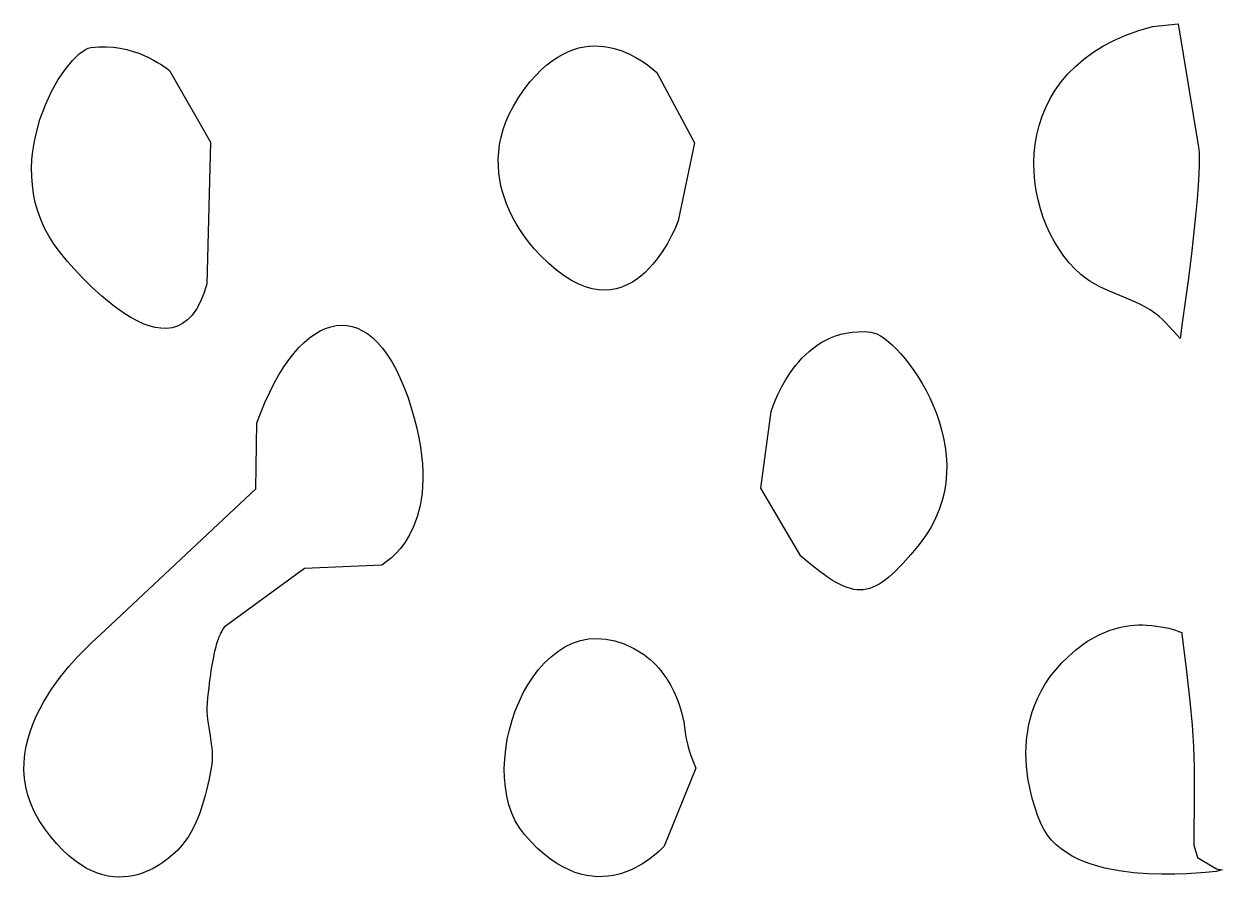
# Model space of a CAD drawing. Header units: millimetres. Extents: x 73 to 173, y -160 to -92.
# Drawn here: x 160.506 to 161.341, y -137.587 to -136.992 of the extents above; entities that cross this region are included whole.
import ezdxf

# ---------------------------------------------------------------- set-up
doc = ezdxf.new("R2010")
doc.units = ezdxf.units.MM
doc.layers.add('F.Silkscreen', color=41, linetype='CONTINUOUS', true_color=0xf2eda1)

msp = doc.modelspace()

# ---------------------------------------------------------------- linework, layer by layer
at = {"layer": 'F.Silkscreen', "linetype": 'CONTINUOUS'}
for p, q in [((161.282456, -136.996482), (161.292094, -136.99367)), ((161.292094, -136.99367), (161.309985, -136.991915)), ((161.309985, -136.991915), (161.323982, -137.076376)), ((161.26521, -137.003366), (161.273504, -136.999714)), ((161.273504, -136.999714), (161.282456, -136.996482)), ((160.544118, -137.012821), (160.548462, -137.009774)), ((160.548462, -137.009774), (160.550427, -137.008873)), ((160.550427, -137.008873), (160.552223, -137.008421)), ((160.552223, -137.008421), (160.554976, -137.008115)), ((160.554976, -137.008115), (160.557679, -137.007916)), ((160.557679, -137.007916), (160.560324, -137.007838)), ((160.560324, -137.007838), (160.562915, -137.007859)), ((160.562915, -137.007859), (160.567948, -137.008191)), ((160.567948, -137.008191), (160.572751, -137.00886)), ((160.572751, -137.00886), (160.57731, -137.009819)), ((160.57731, -137.009819), (160.581611, -137.011012)), ((160.885039, -137.01111), (160.888718, -137.009701)), ((160.888718, -137.009701), (160.892358, -137.008652)), ((160.892358, -137.008652), (160.895941, -137.007899)), ((160.895941, -137.007899), (160.899465, -137.00744)), ((160.899465, -137.00744), (160.902916, -137.007254)), ((160.902916, -137.007254), (160.906292, -137.007311)), ((160.906292, -137.007311), (160.909577, -137.007598)), ((160.909577, -137.007598), (160.912776, -137.008074)), ((160.912776, -137.008074), (160.915885, -137.008742)), ((160.915885, -137.008742), (160.921766, -137.010529)), ((160.921766, -137.010529), (160.92718, -137.012762)), ((161.250536, -137.011763), (161.257569, -137.007389)), ((161.257569, -137.007389), (161.26521, -137.003366)), ((160.534465, -137.023427), (160.539391, -137.017419)), ((160.539391, -137.017419), (160.544118, -137.012821)), ((160.581611, -137.011012), (160.585639, -137.012387)), ((160.585639, -137.012387), (160.589368, -137.013888)), ((160.589368, -137.013888), (160.592796, -137.015475)), ((160.592796, -137.015475), (160.595908, -137.017091)), ((160.595908, -137.017091), (160.598685, -137.01868)), ((160.598685, -137.01868), (160.60112, -137.020185)), ((160.869944, -137.020494), (160.873754, -137.017531)), ((160.873754, -137.017531), (160.877546, -137.014996)), ((160.877546, -137.014996), (160.881311, -137.012864)), ((160.881311, -137.012864), (160.885039, -137.01111)), ((160.92718, -137.012762), (160.93207, -137.015274)), ((160.93207, -137.015274), (160.93637, -137.017894)), ((160.93637, -137.017894), (160.940035, -137.020438)), ((161.238307, -137.02147), (161.244126, -137.016464)), ((161.244126, -137.016464), (161.250536, -137.011763)), ((160.529558, -137.030682), (160.534465, -137.023427)), ((160.60112, -137.020185), (160.604868, -137.02277)), ((160.604868, -137.02277), (160.607047, -137.02444)), ((160.607047, -137.02444), (160.635622, -137.07429)), ((160.862291, -137.027765), (160.866115, -137.023897)), ((160.866115, -137.023897), (160.869944, -137.020494)), ((160.940035, -137.020438), (160.942998, -137.022731)), ((160.942998, -137.022731), (160.946621, -137.025852)), ((160.946621, -137.025852), (160.972953, -137.074877)), ((161.228408, -137.032275), (161.233076, -137.026752)), ((161.233076, -137.026752), (161.238307, -137.02147)), ((160.524831, -137.03904), (160.529558, -137.030682)), ((160.853974, -137.037866), (160.85846, -137.032125)), ((160.85846, -137.032125), (160.862291, -137.027765)), ((161.224289, -137.038011), (161.228408, -137.032275)), ((160.520505, -137.048372), (160.524831, -137.03904)), ((160.846695, -137.049168), (160.850055, -137.043547)), ((160.850055, -137.043547), (160.853974, -137.037866)), ((161.217651, -137.050055), (161.22071, -137.043949)), ((161.22071, -137.043949), (161.224289, -137.038011)), ((160.51677, -137.058516), (160.520505, -137.048372)), ((160.84385, -137.054709), (160.846695, -137.049168)), ((161.215085, -137.056295), (161.217651, -137.050055)), ((160.513789, -137.069322), (160.51677, -137.058516)), ((160.839604, -137.065548), (160.841491, -137.060167)), ((160.841491, -137.060167), (160.84385, -137.054709)), ((161.213018, -137.062653), (161.215085, -137.056295)), ((160.838156, -137.070843), (160.839604, -137.065548)), ((161.210294, -137.075609), (161.211431, -137.069103)), ((161.211431, -137.069103), (161.213018, -137.062653)), ((160.511782, -137.080651), (160.512661, -137.07493)), ((160.512661, -137.07493), (160.513789, -137.069322)), ((160.635622, -137.07429), (160.63309, -137.172972)), ((160.836468, -137.081114), (160.837113, -137.076034)), ((160.837113, -137.076034), (160.838156, -137.070843)), ((160.972953, -137.074877), (160.96162, -137.129113)), ((161.209609, -137.082159), (161.210294, -137.075609)), ((161.323982, -137.076376), (161.324306, -137.079098)), ((160.511207, -137.086466), (160.511782, -137.080651)), ((160.836159, -137.086087), (160.836468, -137.081114)), ((161.209349, -137.088709), (161.209609, -137.082159)), ((161.324306, -137.079098), (161.324511, -137.081906)), ((161.324511, -137.081906), (161.324614, -137.085424)), ((161.324614, -137.085424), (161.324586, -137.090236)), ((160.510951, -137.09236), (160.511207, -137.086466)), ((160.511023, -137.098299), (160.510951, -137.09236)), ((160.836196, -137.090941), (160.836159, -137.086087)), ((160.836535, -137.095672), (160.836196, -137.090941)), ((161.209507, -137.095239), (161.209349, -137.088709)), ((161.324586, -137.090236), (161.324383, -137.096443)), ((160.511462, -137.104298), (160.511023, -137.098299)), ((160.83715, -137.100265), (160.836535, -137.095672)), ((160.838016, -137.10472), (160.83715, -137.100265)), ((161.210055, -137.101728), (161.209507, -137.095239)), ((161.210988, -137.108143), (161.210055, -137.101728)), ((161.324383, -137.096443), (161.323939, -137.104322)), ((160.512292, -137.110299), (160.511462, -137.104298)), ((160.51353, -137.116304), (160.512292, -137.110299)), ((160.839095, -137.10903), (160.838016, -137.10472)), ((160.840381, -137.113193), (160.839095, -137.10903)), ((161.212287, -137.114468), (161.210988, -137.108143)), ((161.323939, -137.104322), (161.323185, -137.114025)), ((160.515202, -137.122289), (160.51353, -137.116304)), ((160.841831, -137.117188), (160.840381, -137.113193)), ((160.843428, -137.121024), (160.841831, -137.117188)), ((161.213941, -137.120669), (161.212287, -137.114468)), ((161.323185, -137.114025), (161.322063, -137.125729)), ((160.517339, -137.128257), (160.515202, -137.122289)), ((160.845134, -137.124671), (160.843428, -137.121024)), ((160.846928, -137.128147), (160.845134, -137.124671)), ((161.215934, -137.126715), (161.213941, -137.120669)), ((161.218245, -137.132583), (161.215934, -137.126715)), ((161.322063, -137.125729), (161.319381, -137.15006)), ((160.519956, -137.134151), (160.517339, -137.128257)), ((160.52308, -137.139992), (160.519956, -137.134151)), ((160.848792, -137.131445), (160.846928, -137.128147)), ((160.850684, -137.134547), (160.848792, -137.131445)), ((160.854474, -137.140124), (160.850684, -137.134547)), ((160.95916, -137.134845), (160.956928, -137.139473)), ((160.96162, -137.129113), (160.95916, -137.134845)), ((161.220858, -137.138246), (161.218245, -137.132583)), ((160.526743, -137.145727), (160.52308, -137.139992)), ((160.858067, -137.144853), (160.854474, -137.140124)), ((160.956928, -137.139473), (160.95401, -137.14486)), ((161.223762, -137.14368), (161.220858, -137.138246)), ((161.226954, -137.148867), (161.223762, -137.14368)), ((160.530954, -137.151357), (160.526743, -137.145727)), ((160.535966, -137.15738), (160.530954, -137.151357)), ((160.861267, -137.14867), (160.858067, -137.144853)), ((160.865607, -137.153354), (160.861267, -137.14867)), ((160.950409, -137.150683), (160.946131, -137.15662)), ((160.95401, -137.14486), (160.950409, -137.150683)), ((161.230391, -137.153762), (161.226954, -137.148867)), ((161.319381, -137.15006), (161.317076, -137.169067)), ((160.540506, -137.162507), (160.535966, -137.15738)), ((160.871276, -137.158848), (160.865607, -137.153354)), ((160.876761, -137.163546), (160.871276, -137.158848)), ((160.943731, -137.159543), (160.94117, -137.162372)), ((160.946131, -137.15662), (160.943731, -137.159543)), ((161.234083, -137.158355), (161.230391, -137.153762)), ((161.238002, -137.162605), (161.234083, -137.158355)), ((160.546131, -137.168524), (160.540506, -137.162507)), ((160.552677, -137.175066), (160.546131, -137.168524)), ((160.882085, -137.167479), (160.876761, -137.163546)), ((160.887228, -137.17071), (160.882085, -137.167479)), ((160.935524, -137.167611), (160.932442, -137.169943)), ((160.938432, -137.16508), (160.935524, -137.167611)), ((160.94117, -137.162372), (160.938432, -137.16508)), ((161.24214, -137.166498), (161.238002, -137.162605)), ((161.245136, -137.168914), (161.24214, -137.166498)), ((161.248296, -137.171092), (161.245136, -137.168914)), ((161.317076, -137.169067), (161.313058, -137.198548)), ((160.559957, -137.181758), (160.552677, -137.175066)), ((160.63309, -137.172972), (160.63094, -137.179842)), ((160.892202, -137.173234), (160.887228, -137.17071)), ((160.897003, -137.175138), (160.892202, -137.173234)), ((160.901623, -137.176438), (160.897003, -137.175138)), ((160.906076, -137.177176), (160.901623, -137.176438)), ((160.910361, -137.17739), (160.906076, -137.177176)), ((160.914467, -137.177126), (160.910361, -137.17739)), ((160.918408, -137.176423), (160.914467, -137.177126)), ((160.922171, -137.175309), (160.918408, -137.176423)), ((160.925768, -137.173827), (160.922171, -137.175309)), ((160.929188, -137.172032), (160.925768, -137.173827)), ((160.932442, -137.169943), (160.929188, -137.172032)), ((161.251583, -137.173088), (161.248296, -137.171092)), ((161.255001, -137.174904), (161.251583, -137.173088)), ((161.258486, -137.176596), (161.255001, -137.174904)), ((161.262056, -137.178194), (161.258486, -137.176596)), ((160.567791, -137.188212), (160.559957, -137.181758)), ((160.628487, -137.185737), (160.625764, -137.19072)), ((160.63094, -137.179842), (160.628487, -137.185737)), ((161.269304, -137.181204), (161.262056, -137.178194)), ((161.276569, -137.184209), (161.269304, -137.181204)), ((161.280141, -137.185788), (161.276569, -137.184209)), ((161.283654, -137.187458), (161.280141, -137.185788)), ((160.571865, -137.191219), (160.567791, -137.188212)), ((160.575997, -137.194046), (160.571865, -137.191219)), ((160.580187, -137.196607), (160.575997, -137.194046)), ((160.625764, -137.19072), (160.622797, -137.194853)), ((161.287084, -137.189262), (161.283654, -137.187458)), ((161.290404, -137.191219), (161.287084, -137.189262)), ((161.293582, -137.193386), (161.290404, -137.191219)), ((161.296619, -137.195755), (161.293582, -137.193386)), ((160.584389, -137.198879), (160.580187, -137.196607)), ((160.5886, -137.200814), (160.584389, -137.198879)), ((160.592791, -137.202346), (160.5886, -137.200814)), ((160.596933, -137.203432), (160.592791, -137.202346)), ((160.612615, -137.202487), (160.608865, -137.203623)), ((160.616203, -137.200681), (160.612615, -137.202487)), ((160.619593, -137.19815), (160.616203, -137.200681)), ((160.622797, -137.194853), (160.619593, -137.19815)), ((160.719445, -137.202912), (160.723193, -137.202155)), ((160.723193, -137.202155), (160.726932, -137.201885)), ((160.726932, -137.201885), (160.730653, -137.202103)), ((160.730653, -137.202103), (160.734337, -137.202824)), ((161.298702, -137.197592), (161.296619, -137.195755)), ((161.300943, -137.199816), (161.298702, -137.197592)), ((161.309222, -137.208824), (161.300943, -137.199816)), ((161.313046, -137.198635), (161.311379, -137.211196)), ((161.313058, -137.198548), (161.313046, -137.198635)), ((160.601013, -137.204056), (160.596933, -137.203432)), ((160.604995, -137.20413), (160.601013, -137.204056)), ((160.608865, -137.203623), (160.604995, -137.20413)), ((160.700835, -137.213882), (160.704513, -137.210747)), ((160.704513, -137.210747), (160.708213, -137.208085)), ((160.708213, -137.208085), (160.71194, -137.205882)), ((160.71194, -137.205882), (160.715693, -137.204161)), ((160.715693, -137.204161), (160.719445, -137.202912)), ((160.734337, -137.202824), (160.738, -137.204043)), ((160.738, -137.204043), (160.741606, -137.205768)), ((160.741606, -137.205768), (160.745153, -137.208)), ((160.745153, -137.208), (160.748634, -137.210752)), ((160.748634, -137.210752), (160.752048, -137.214024)), ((161.064405, -137.212271), (161.067724, -137.210712)), ((161.067724, -137.210712), (161.071217, -137.209365)), ((161.071217, -137.209365), (161.074868, -137.208228)), ((161.074868, -137.208228), (161.07869, -137.207352)), ((161.07869, -137.207352), (161.082685, -137.206729)), ((161.082685, -137.206729), (161.086869, -137.206406)), ((161.086869, -137.206406), (161.091206, -137.206374)), ((161.091206, -137.206374), (161.095746, -137.206667)), ((161.095746, -137.206667), (161.097741, -137.207087)), ((161.097741, -137.207087), (161.099976, -137.207958)), ((161.099976, -137.207958), (161.102409, -137.209269)), ((161.102409, -137.209269), (161.105019, -137.21101)), ((161.105019, -137.21101), (161.107777, -137.213145)), ((161.311379, -137.211196), (161.309222, -137.208824)), ((160.693627, -137.221529), (160.69721, -137.217478)), ((160.69721, -137.217478), (160.700835, -137.213882)), ((160.752048, -137.214024), (160.75537, -137.217814)), ((160.75537, -137.217814), (160.758603, -137.222144)), ((161.0527, -137.220209), (161.055392, -137.218011)), ((161.055392, -137.218011), (161.058244, -137.215937)), ((161.058244, -137.215937), (161.061245, -137.214024)), ((161.061245, -137.214024), (161.064405, -137.212271)), ((161.107777, -137.213145), (161.11064, -137.215664)), ((161.11064, -137.215664), (161.113608, -137.218542)), ((161.113608, -137.218542), (161.116618, -137.221776)), ((160.686674, -137.230983), (160.690123, -137.226033)), ((160.690123, -137.226033), (160.693627, -137.221529)), ((160.758603, -137.222144), (160.761734, -137.226997)), ((160.761734, -137.226997), (160.764748, -137.232399)), ((161.043368, -137.229914), (161.045493, -137.227386)), ((161.045493, -137.227386), (161.047745, -137.224913)), ((161.047745, -137.224913), (161.050147, -137.222508)), ((161.050147, -137.222508), (161.0527, -137.220209)), ((161.116618, -137.221776), (161.119657, -137.225326)), ((161.119657, -137.225326), (161.122701, -137.229191)), ((160.683313, -137.236387), (160.686674, -137.230983)), ((160.764748, -137.232399), (160.767657, -137.238332)), ((161.036255, -137.240162), (161.039557, -137.235041)), ((161.039557, -137.235041), (161.043368, -137.229914)), ((161.122701, -137.229191), (161.125708, -137.233344)), ((161.125708, -137.233344), (161.128656, -137.237774)), ((160.676855, -137.248496), (160.680035, -137.242216)), ((160.680035, -137.242216), (160.683313, -137.236387)), ((160.767657, -137.238332), (160.770423, -137.24482)), ((161.033477, -137.245122), (161.036255, -137.240162)), ((161.128656, -137.237774), (161.131512, -137.242455)), ((161.131512, -137.242455), (161.134251, -137.247366)), ((160.673782, -137.255186), (160.676855, -137.248496)), ((160.770423, -137.24482), (160.773059, -137.251851)), ((160.773059, -137.251851), (160.775542, -137.259439)), ((161.029328, -137.253884), (161.031181, -137.249743)), ((161.031181, -137.249743), (161.033477, -137.245122)), ((161.134251, -137.247366), (161.136838, -137.252499)), ((161.136838, -137.252499), (161.139243, -137.257816)), ((160.670837, -137.262314), (160.673782, -137.255186)), ((160.775542, -137.259439), (160.777639, -137.266712)), ((161.026319, -137.261921), (161.027921, -137.257403)), ((161.027921, -137.257403), (161.029328, -137.253884)), ((161.139243, -137.257816), (161.141448, -137.263322)), ((160.667998, -137.269855), (160.670837, -137.262314)), ((160.777639, -137.266712), (160.779388, -137.273676)), ((161.019018, -137.315375), (161.026319, -137.261921)), ((161.141448, -137.263322), (161.143419, -137.268984)), ((161.143419, -137.268984), (161.14511, -137.274796)), ((160.667271, -137.316011), (160.667998, -137.269855)), ((160.779388, -137.273676), (160.780814, -137.28034)), ((161.14511, -137.274796), (161.146515, -137.280719)), ((160.780814, -137.28034), (160.78193, -137.286701)), ((161.146515, -137.280719), (161.147589, -137.286748)), ((160.78193, -137.286701), (160.782744, -137.292775)), ((160.782744, -137.292775), (160.783285, -137.298563)), ((161.147589, -137.286748), (161.148312, -137.292866)), ((161.148312, -137.292866), (161.148638, -137.299042)), ((160.783285, -137.298563), (160.783572, -137.304073)), ((161.148638, -137.299042), (161.148563, -137.305276)), ((160.783611, -137.309315), (160.783425, -137.31428)), ((160.783572, -137.304073), (160.783611, -137.309315)), ((161.148563, -137.305276), (161.148039, -137.311544)), ((160.558798, -137.417766), (160.667271, -137.316011)), ((160.783021, -137.318989), (160.78243, -137.323445)), ((160.783425, -137.31428), (160.783021, -137.318989)), ((161.047098, -137.362944), (161.019018, -137.315375)), ((161.147035, -137.317808), (161.145545, -137.324072)), ((161.148039, -137.311544), (161.147035, -137.317808)), ((160.781658, -137.327652), (160.779666, -137.335348)), ((160.78243, -137.323445), (160.781658, -137.327652)), ((161.145545, -137.324072), (161.143512, -137.330308)), ((160.779666, -137.335348), (160.777164, -137.342125)), ((161.143512, -137.330308), (161.140924, -137.336492)), ((160.777164, -137.342125), (160.774289, -137.348031)), ((161.137747, -137.342627), (161.133934, -137.348672)), ((161.140924, -137.336492), (161.137747, -137.342627)), ((160.774289, -137.348031), (160.771181, -137.353112)), ((161.133934, -137.348672), (161.129476, -137.354618)), ((160.764771, -137.361013), (160.761766, -137.36393)), ((160.767958, -137.357432), (160.764771, -137.361013)), ((160.771181, -137.353112), (160.767958, -137.357432)), ((161.129476, -137.354618), (161.123636, -137.361651)), ((160.755047, -137.369129), (160.701199, -137.37151)), ((160.759049, -137.36622), (160.755047, -137.369129)), ((160.761766, -137.36393), (160.759049, -137.36622)), ((161.054048, -137.36878), (161.047098, -137.362944)), ((161.060432, -137.37378), (161.054048, -137.36878)), ((161.118213, -137.3678), (161.115628, -137.370544)), ((161.123636, -137.361651), (161.118213, -137.3678)), ((160.701199, -137.37151), (160.645118, -137.412455)), ((161.063423, -137.375983), (161.060432, -137.37378)), ((161.066295, -137.377964), (161.063423, -137.375983)), ((161.069075, -137.379746), (161.066295, -137.377964)), ((161.108353, -137.377447), (161.106044, -137.379307)), ((161.110716, -137.375362), (161.108353, -137.377447)), ((161.113137, -137.373058), (161.110716, -137.375362)), ((161.115628, -137.370544), (161.113137, -137.373058)), ((161.071736, -137.381305), (161.069075, -137.379746)), ((161.074322, -137.382663), (161.071736, -137.381305)), ((161.076823, -137.383809), (161.074322, -137.382663)), ((161.079255, -137.384745), (161.076823, -137.383809)), ((161.081617, -137.385462), (161.079255, -137.384745)), ((161.083936, -137.385983), (161.081617, -137.385462)), ((161.086198, -137.386281), (161.083936, -137.385983)), ((161.088426, -137.386365), (161.086198, -137.386281)), ((161.090634, -137.386235), (161.088426, -137.386365)), ((161.092817, -137.385899), (161.090634, -137.386235)), ((161.094992, -137.385342), (161.092817, -137.385899)), ((161.097172, -137.384566), (161.094992, -137.385342)), ((161.099356, -137.383575), (161.097172, -137.384566)), ((161.101554, -137.382366), (161.099356, -137.383575)), ((161.103783, -137.380947), (161.101554, -137.382366)), ((161.106044, -137.379307), (161.103783, -137.380947)), ((161.273754, -137.411636), (161.276627, -137.411219)), ((161.276627, -137.411219), (161.279506, -137.410933)), ((161.279506, -137.410933), (161.282377, -137.410785)), ((161.282377, -137.410785), (161.285246, -137.410765)), ((161.285246, -137.410765), (161.288096, -137.410894)), ((161.288096, -137.410894), (161.291592, -137.411199)), ((161.291592, -137.411199), (161.29485, -137.411582)), ((160.55282, -137.4231), (160.558798, -137.417766)), ((160.641246, -137.419723), (160.640854, -137.420789)), ((160.641625, -137.418752), (160.641246, -137.419723)), ((160.642002, -137.41787), (160.641625, -137.418752)), ((160.642363, -137.41706), (160.642002, -137.41787)), ((160.642726, -137.416329), (160.642363, -137.41706)), ((160.64341, -137.415062), (160.642726, -137.416329)), ((160.644028, -137.414022), (160.64341, -137.415062)), ((160.644604, -137.413164), (160.644028, -137.414022)), ((160.645118, -137.412455), (160.644604, -137.413164)), ((161.249263, -137.420669), (161.251771, -137.419244)), ((161.251771, -137.419244), (161.254358, -137.417921)), ((161.254358, -137.417921), (161.257002, -137.416679)), ((161.257002, -137.416679), (161.259695, -137.415564)), ((161.259695, -137.415564), (161.262443, -137.414546)), ((161.262443, -137.414546), (161.265223, -137.413641)), ((161.265223, -137.413641), (161.268043, -137.412853)), ((161.268043, -137.412853), (161.270891, -137.412187)), ((161.270891, -137.412187), (161.273754, -137.411636)), ((161.29485, -137.411582), (161.297888, -137.412045)), ((161.297888, -137.412045), (161.30072, -137.412576)), ((161.30072, -137.412576), (161.303363, -137.413164)), ((161.303363, -137.413164), (161.305829, -137.413827)), ((161.305829, -137.413827), (161.308146, -137.414529)), ((161.308146, -137.414529), (161.310309, -137.415274)), ((161.310309, -137.415274), (161.312472, -137.416158)), ((161.312472, -137.416158), (161.312599, -137.417027)), ((161.312599, -137.417027), (161.315844, -137.443284)), ((160.542748, -137.433161), (160.55282, -137.4231)), ((160.638823, -137.427647), (160.638409, -137.429363)), ((160.639239, -137.426053), (160.638823, -137.427647)), ((160.639651, -137.42458), (160.639239, -137.426053)), ((160.640061, -137.423205), (160.639651, -137.42458)), ((160.640455, -137.421951), (160.640061, -137.423205)), ((160.640854, -137.420789), (160.640455, -137.421951)), ((160.877638, -137.429255), (160.882639, -137.426114)), ((160.882639, -137.426114), (160.88788, -137.423598)), ((160.88788, -137.423598), (160.89336, -137.421738)), ((160.89336, -137.421738), (160.899068, -137.420598)), ((160.899068, -137.420598), (160.904986, -137.420201)), ((160.904986, -137.420201), (160.911099, -137.420619)), ((160.911099, -137.420619), (160.917397, -137.421883)), ((160.917397, -137.421883), (160.923879, -137.424034)), ((160.923879, -137.424034), (160.930527, -137.427147)), ((160.930527, -137.427147), (160.93732, -137.431252)), ((161.238743, -137.428185), (161.244479, -137.423799)), ((161.244479, -137.423799), (161.24683, -137.422189)), ((161.24683, -137.422189), (161.249263, -137.420669)), ((160.536856, -137.439734), (160.542748, -137.433161)), ((160.637167, -137.435317), (160.636752, -137.437583)), ((160.63758, -137.433191), (160.637167, -137.435317)), ((160.638003, -137.431218), (160.63758, -137.433191)), ((160.638409, -137.429363), (160.638003, -137.431218)), ((160.868441, -137.437152), (160.872907, -137.432942)), ((160.872907, -137.432942), (160.877638, -137.429255)), ((160.93732, -137.431252), (160.939721, -137.432964)), ((160.939721, -137.432964), (160.941958, -137.434789)), ((160.941958, -137.434789), (160.944051, -137.436678)), ((161.228828, -137.437317), (161.233533, -137.432694)), ((161.233533, -137.432694), (161.238743, -137.428185)), ((160.530784, -137.447227), (160.536856, -137.439734)), ((160.635935, -137.442573), (160.635531, -137.445302)), ((160.636343, -137.439995), (160.635935, -137.442573)), ((160.636752, -137.437583), (160.636343, -137.439995)), ((160.860372, -137.446947), (160.864261, -137.441835)), ((160.864261, -137.441835), (160.868441, -137.437152)), ((160.944051, -137.436678), (160.945996, -137.438642)), ((160.945996, -137.438642), (160.947788, -137.440607)), ((160.947788, -137.440607), (160.949438, -137.442588)), ((160.949438, -137.442588), (160.950935, -137.444534)), ((160.950935, -137.444534), (160.952295, -137.446432)), ((161.220858, -137.44683), (161.224611, -137.442028)), ((161.224611, -137.442028), (161.228828, -137.437317)), ((161.315844, -137.443284), (161.318189, -137.46392)), ((160.524781, -137.455546), (160.530784, -137.447227)), ((160.634733, -137.451284), (160.634351, -137.45454)), ((160.635124, -137.448211), (160.634733, -137.451284)), ((160.635531, -137.445302), (160.635124, -137.448211)), ((160.853532, -137.458235), (160.856787, -137.452433)), ((160.856787, -137.452433), (160.860372, -137.446947)), ((160.952295, -137.446432), (160.953508, -137.448249)), ((160.953508, -137.448249), (160.954586, -137.449979)), ((160.954586, -137.449979), (160.956327, -137.453017)), ((160.956327, -137.453017), (160.957534, -137.455337)), ((161.214663, -137.456599), (161.217547, -137.451682)), ((161.217547, -137.451682), (161.220858, -137.44683)), ((160.519141, -137.464604), (160.524781, -137.455546)), ((160.63397, -137.457975), (160.633601, -137.461597)), ((160.634351, -137.45454), (160.63397, -137.457975)), ((160.850602, -137.464325), (160.853532, -137.458235)), ((160.957534, -137.455337), (160.958211, -137.456759)), ((160.958211, -137.456759), (160.960244, -137.461398)), ((160.960244, -137.461398), (160.961878, -137.465534)), ((161.210049, -137.466491), (161.212168, -137.461535)), ((161.212168, -137.461535), (161.214663, -137.456599)), ((160.514147, -137.474307), (160.519141, -137.464604)), ((160.633241, -137.465425), (160.633081, -137.468243)), ((160.633081, -137.468243), (160.633095, -137.471065)), ((160.633601, -137.461597), (160.633241, -137.465425)), ((160.848016, -137.470644), (160.850602, -137.464325)), ((160.961878, -137.465534), (160.96314, -137.469239)), ((160.96314, -137.469239), (160.964107, -137.472585)), ((161.208286, -137.471452), (161.210049, -137.466491)), ((161.318189, -137.46392), (161.319742, -137.480707)), ((160.511961, -137.47938), (160.514147, -137.474307)), ((160.633095, -137.471065), (160.633254, -137.473882)), ((160.633254, -137.473882), (160.633535, -137.476714)), ((160.633535, -137.476714), (160.633901, -137.479544)), ((160.843913, -137.483795), (160.845777, -137.477149)), ((160.845777, -137.477149), (160.848016, -137.470644)), ((160.964107, -137.472585), (160.964828, -137.475641)), ((160.964828, -137.475641), (160.965367, -137.478484)), ((161.205726, -137.481312), (161.206855, -137.476395)), ((161.206855, -137.476395), (161.208286, -137.471452)), ((160.508429, -137.489891), (160.510054, -137.484565)), ((160.510054, -137.484565), (160.511961, -137.47938)), ((160.633901, -137.479544), (160.634351, -137.482378)), ((160.634351, -137.482378), (160.635306, -137.488039)), ((160.842418, -137.490531), (160.843913, -137.483795)), ((160.965367, -137.478484), (160.966148, -137.483802)), ((160.966148, -137.483802), (160.966912, -137.489097)), ((161.204331, -137.490991), (161.204898, -137.486184)), ((161.204898, -137.486184), (161.205726, -137.481312)), ((161.319742, -137.480707), (161.320673, -137.49557)), ((160.507137, -137.495313), (160.508429, -137.489891)), ((160.635306, -137.488039), (160.636181, -137.493692)), ((160.636181, -137.493692), (160.636521, -137.496512)), ((160.841327, -137.497308), (160.842418, -137.490531)), ((160.966912, -137.489097), (160.967446, -137.491918)), ((160.967446, -137.491918), (160.968151, -137.494946)), ((160.968151, -137.494946), (160.969092, -137.498256)), ((161.204005, -137.495725), (161.204331, -137.490991)), ((160.505699, -137.506426), (160.506219, -137.500824)), ((160.506219, -137.500824), (160.507137, -137.495313)), ((160.636521, -137.496512), (160.636764, -137.499326)), ((160.636764, -137.499326), (160.636879, -137.502133)), ((160.636879, -137.502133), (160.636834, -137.504936)), ((160.840629, -137.504081), (160.841327, -137.497308)), ((160.969092, -137.498256), (160.970331, -137.501911)), ((160.970331, -137.501911), (160.971925, -137.505983)), ((161.203899, -137.50036), (161.204005, -137.495725)), ((161.204004, -137.504905), (161.203899, -137.50036)), ((161.320673, -137.49557), (161.321104, -137.510447)), ((160.505607, -137.512107), (160.505699, -137.506426)), ((160.63616, -137.510507), (160.634591, -137.518169)), ((160.636595, -137.507729), (160.63616, -137.510507)), ((160.636834, -137.504936), (160.636595, -137.507729)), ((160.840346, -137.51079), (160.840629, -137.504081)), ((160.840492, -137.517409), (160.840346, -137.51079)), ((160.97393, -137.510557), (160.951732, -137.565079)), ((160.971925, -137.505983), (160.97393, -137.510557)), ((161.204273, -137.509313), (161.204004, -137.504905)), ((161.205271, -137.517713), (161.204273, -137.509313)), ((161.321104, -137.510447), (161.32116, -137.527267)), ((160.505995, -137.517838), (160.505607, -137.512107)), ((160.506882, -137.523639), (160.505995, -137.517838)), ((160.634591, -137.518169), (160.632835, -137.525903)), ((160.841068, -137.523877), (160.840492, -137.517409)), ((161.206712, -137.525434), (161.205271, -137.517713)), ((160.508305, -137.529458), (160.506882, -137.523639)), ((160.632835, -137.525903), (160.631877, -137.529773)), ((160.842099, -137.53015), (160.841068, -137.523877)), ((161.208426, -137.532352), (161.206712, -137.525434)), ((161.32116, -137.527267), (161.320815, -137.564338)), ((160.510309, -137.535318), (160.508305, -137.529458)), ((160.512919, -137.541197), (160.510309, -137.535318)), ((160.63081, -137.533618), (160.629658, -137.53743)), ((160.631877, -137.529773), (160.63081, -137.533618)), ((160.843588, -137.536174), (160.842099, -137.53015)), ((160.845559, -137.541912), (160.843588, -137.536174)), ((161.210242, -137.53835), (161.208426, -137.532352)), ((160.516168, -137.547069), (160.512919, -137.541197)), ((160.627004, -137.544875), (160.625479, -137.548491)), ((160.628394, -137.541183), (160.627004, -137.544875)), ((160.629658, -137.53743), (160.628394, -137.541183)), ((160.848008, -137.547309), (160.845559, -137.541912)), ((161.211977, -137.543293), (161.210242, -137.53835)), ((161.214489, -137.549552), (161.211977, -137.543293)), ((160.520098, -137.552965), (160.516168, -137.547069)), ((160.524329, -137.558489), (160.520098, -137.552965)), ((160.623813, -137.552005), (160.621979, -137.555416)), ((160.625479, -137.548491), (160.623813, -137.552005)), ((160.850951, -137.552319), (160.848008, -137.547309)), ((160.854407, -137.556901), (160.850951, -137.552319)), ((161.216512, -137.553636), (161.214489, -137.549552)), ((160.528545, -137.56342), (160.524329, -137.558489)), ((160.619963, -137.558691), (160.617765, -137.56184)), ((160.621979, -137.555416), (160.619963, -137.558691)), ((160.859007, -137.562008), (160.854407, -137.556901)), ((161.218944, -137.557399), (161.216512, -137.553636)), ((161.221734, -137.560855), (161.218944, -137.557399)), ((161.224876, -137.564016), (161.221734, -137.560855)), ((160.532729, -137.567798), (160.528545, -137.56342)), ((160.536869, -137.571639), (160.532729, -137.567798)), ((160.612738, -137.567668), (160.609094, -137.571102)), ((160.615369, -137.564834), (160.612738, -137.567668)), ((160.617765, -137.56184), (160.615369, -137.564834)), ((160.863562, -137.566535), (160.859007, -137.562008)), ((160.868055, -137.570538), (160.863562, -137.566535)), ((160.948001, -137.568699), (160.944943, -137.571336)), ((160.951732, -137.565079), (160.948001, -137.568699)), ((161.228322, -137.566901), (161.224876, -137.564016)), ((161.232071, -137.56951), (161.228322, -137.566901)), ((161.236068, -137.571869), (161.232071, -137.56951)), ((161.320815, -137.564338), (161.323542, -137.572815)), ((160.540971, -137.574983), (160.536869, -137.571639)), ((160.545018, -137.577841), (160.540971, -137.574983)), ((160.549017, -137.58024), (160.545018, -137.577841)), ((160.600294, -137.577734), (160.59803, -137.579116)), ((160.602404, -137.576336), (160.600294, -137.577734)), ((160.6061, -137.573599), (160.602404, -137.576336)), ((160.609094, -137.571102), (160.6061, -137.573599)), ((160.872499, -137.57401), (160.868055, -137.570538)), ((160.876888, -137.57699), (160.872499, -137.57401)), ((160.881204, -137.579504), (160.876888, -137.57699)), ((160.936653, -137.577257), (160.934169, -137.578718)), ((160.941147, -137.574256), (160.936653, -137.577257)), ((160.944943, -137.571336), (160.941147, -137.574256)), ((161.240293, -137.573977), (161.236068, -137.571869)), ((161.244717, -137.575855), (161.240293, -137.573977)), ((161.249318, -137.57752), (161.244717, -137.575855)), ((161.254059, -137.578957), (161.249318, -137.57752)), ((161.323542, -137.572815), (161.336753, -137.580851)), ((160.552941, -137.582207), (160.549017, -137.58024)), ((160.556808, -137.583778), (160.552941, -137.582207)), ((160.560601, -137.58497), (160.556808, -137.583778)), ((160.564306, -137.585808), (160.560601, -137.58497)), ((160.567923, -137.586315), (160.564306, -137.585808)), ((160.571459, -137.586515), (160.567923, -137.586315)), ((160.574881, -137.586451), (160.571459, -137.586515)), ((160.578211, -137.586135), (160.574881, -137.586451)), ((160.581427, -137.585591), (160.578211, -137.586135)), ((160.584521, -137.584861), (160.581427, -137.585591)), ((160.587495, -137.583954), (160.584521, -137.584861)), ((160.590338, -137.582902), (160.587495, -137.583954)), ((160.593049, -137.581724), (160.590338, -137.582902)), ((160.595617, -137.580453), (160.593049, -137.581724)), ((160.59803, -137.579116), (160.595617, -137.580453)), ((160.885451, -137.581584), (160.881204, -137.579504)), ((160.889614, -137.58324), (160.885451, -137.581584)), ((160.893699, -137.584519), (160.889614, -137.58324)), ((160.897703, -137.585427), (160.893699, -137.584519)), ((160.901602, -137.586001), (160.897703, -137.585427)), ((160.905398, -137.586255), (160.901602, -137.586001)), ((160.9091, -137.586221), (160.905398, -137.586255)), ((160.912675, -137.585933), (160.9091, -137.586221)), ((160.916146, -137.585404), (160.912675, -137.585933)), ((160.919495, -137.584675), (160.916146, -137.585404)), ((160.922706, -137.583751), (160.919495, -137.584675)), ((160.925783, -137.582676), (160.922706, -137.583751)), ((160.928728, -137.581456), (160.925783, -137.582676)), ((160.93152, -137.580127), (160.928728, -137.581456)), ((160.934169, -137.578718), (160.93152, -137.580127)), ((161.258914, -137.580215), (161.254059, -137.578957)), ((161.268859, -137.582169), (161.258914, -137.580215)), ((161.278933, -137.583496), (161.268859, -137.582169)), ((161.288879, -137.584265), (161.278933, -137.583496)), ((161.298501, -137.584583), (161.288879, -137.584265)), ((161.307555, -137.584561), (161.298501, -137.584583)), ((161.315817, -137.584282), (161.307555, -137.584561)), ((161.32906, -137.58335), (161.315817, -137.584282)), ((161.33639, -137.582565), (161.32906, -137.58335)), ((161.340529, -137.581436), (161.33639, -137.582565)), ((161.336753, -137.580851), (161.340529, -137.581436))]:
    msp.add_line(p, q, dxfattribs=at)

doc.saveas('drawing.dxf')
